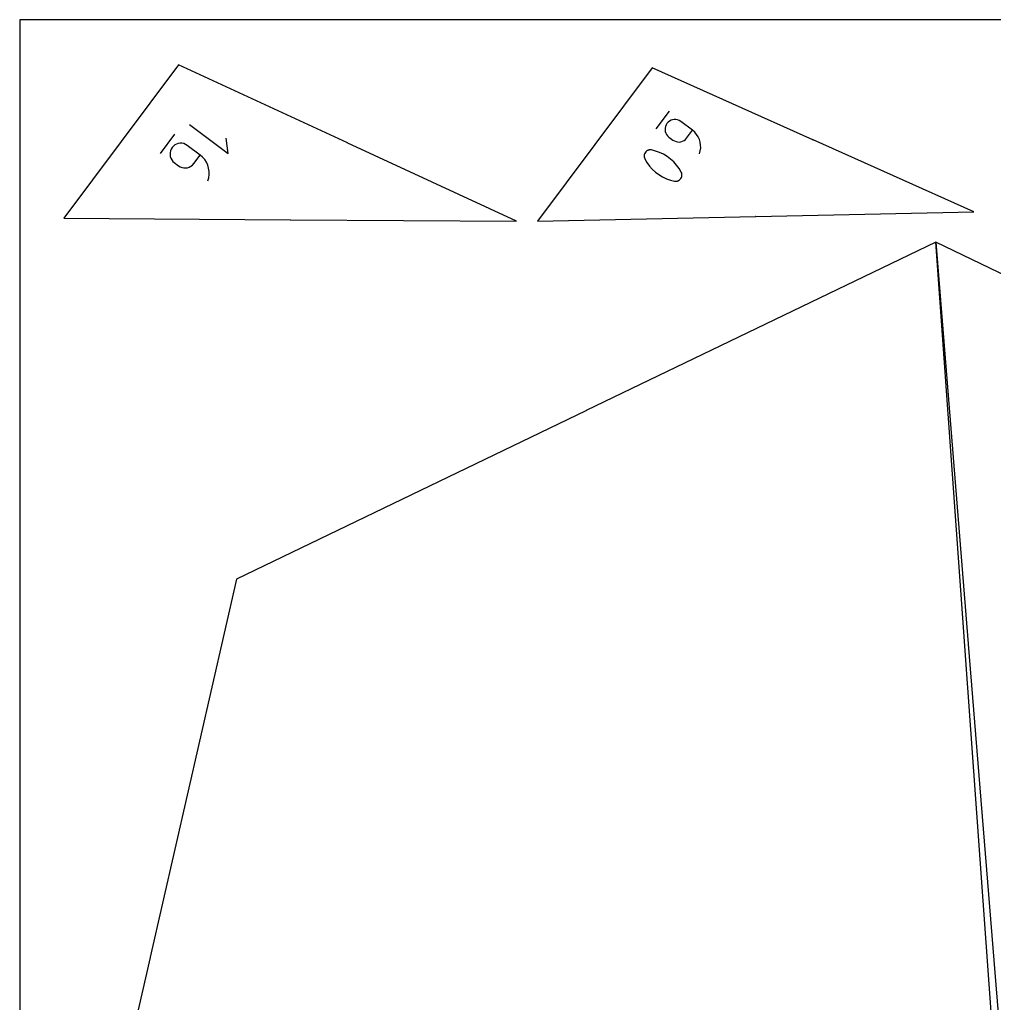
# Model space of a CAD drawing. Extents: x 0 to 270, y 0 to 297.
# Drawn here: x 0 to 147.1, y 148.5 to 296.9 of the extents above; entities that cross this region are included whole.
import ezdxf

# ---------------------------------------------------------------- set-up
doc = ezdxf.new("R2010")
doc.units = 0

msp = doc.modelspace()

# ---------------------------------------------------------------- linework, layer by layer
at = {"layer": 'annotation', "color": 1}
for p, q in [((98.04892, 283.104018), (96.053292, 280.43249)), ((25.632466, 281.126837), (31.497405, 276.745734)), ((97.484437, 280.800292), (97.434238, 280.54978)), ((97.579231, 281.042322), (97.484437, 280.800292)), ((97.719489, 281.270017), (97.579231, 281.042322)), ((97.89771, 281.468666), (97.719489, 281.270017)), ((97.719489, 281.270017), (97.719489, 281.270017)), ((98.102728, 281.627993), (97.89771, 281.468666)), ((98.328656, 281.747128), (98.102728, 281.627993)), ((98.569606, 281.825202), (98.328656, 281.747128)), ((98.81969, 281.861344), (98.569606, 281.825202)), ((99.073021, 281.854684), (98.81969, 281.861344)), ((99.323712, 281.804354), (99.073021, 281.854684)), ((99.565876, 281.709482), (99.323712, 281.804354)), ((99.793624, 281.569199), (99.565876, 281.709482)), ((101.569505, 280.242619), (99.793624, 281.569199)), ((99.793624, 281.569199), (99.793624, 281.569199)), ((23.378423, 279.638426), (21.187871, 276.705956)), ((97.434238, 280.54978), (97.427769, 280.296636)), ((97.427769, 280.296636), (97.464162, 280.046711)), ((97.464162, 280.046711), (97.542549, 279.805856)), ((97.542549, 279.805856), (97.662065, 279.579922)), ((97.662065, 279.579922), (97.821842, 279.37476)), ((97.821842, 279.37476), (98.021012, 279.196221)), ((98.021012, 279.196221), (98.612079, 278.754694)), ((100.683199, 279.056129), (101.569505, 280.242619)), ((101.911028, 279.946569), (101.569505, 280.242619)), ((102.200739, 279.610685), (101.911028, 279.946569)), ((102.436728, 279.24138), (102.200739, 279.610685)), ((102.617085, 278.845071), (102.436728, 279.24138)), ((15.328468, 278.533251), (15.316751, 278.542004)), ((15.316751, 278.542004), (15.317411, 278.537453)), ((15.323925, 278.551608), (15.320033, 278.546397)), ((15.333697, 278.54025), (15.323925, 278.551608)), ((15.329143, 278.54771), (15.327197, 278.545105)), ((23.212443, 277.843341), (23.016814, 277.625289)), ((23.437487, 278.01823), (23.212443, 277.843341)), ((23.685482, 278.149002), (23.437487, 278.01823)), ((23.949966, 278.234701), (23.685482, 278.149002)), ((24.224477, 278.274373), (23.949966, 278.234701)), ((24.502553, 278.267063), (24.224477, 278.274373)), ((24.77773, 278.211816), (24.502553, 278.267063)), ((25.043547, 278.107678), (24.77773, 278.211816)), ((25.293541, 277.953693), (25.043547, 278.107678)), ((27.242881, 276.497538), (25.293541, 277.953693)), ((25.293541, 277.953693), (25.293541, 277.953693)), ((31.497405, 276.745734), (31.167162, 279.023835)), ((49.486739, 278.310161), (49.49289, 278.32344)), ((49.49289, 278.32344), (49.48857, 278.321854)), ((49.492884, 278.310247), (49.49279, 278.309685)), ((49.49279, 278.309685), (49.492796, 278.309125)), ((49.492796, 278.309125), (49.492897, 278.308579)), ((49.493082, 278.310799), (49.492884, 278.310247)), ((49.492897, 278.308579), (49.493088, 278.30806)), ((49.493762, 278.312268), (49.493082, 278.310799)), ((49.493082, 278.310799), (49.493082, 278.310799)), ((49.493088, 278.30806), (49.493366, 278.307579)), ((49.493366, 278.307579), (49.493724, 278.307149)), ((49.493724, 278.307149), (49.494159, 278.306781)), ((49.494055, 278.312776), (49.493762, 278.312268)), ((49.494424, 278.313212), (49.494055, 278.312776)), ((49.494159, 278.306781), (49.494667, 278.306489)), ((49.494855, 278.313571), (49.494424, 278.313212)), ((49.494667, 278.306489), (49.494667, 278.306489)), ((49.494667, 278.306489), (49.495218, 278.306291)), ((49.495337, 278.313848), (49.494855, 278.313571)), ((49.495218, 278.306291), (49.49578, 278.306197)), ((49.495858, 278.314039), (49.495337, 278.313848)), ((49.49578, 278.306197), (49.496339, 278.306202)), ((49.496404, 278.31414), (49.495858, 278.314039)), ((49.496299, 278.31762), (49.496205, 278.317057)), ((49.496205, 278.317057), (49.49621, 278.316496)), ((49.49621, 278.316496), (49.496311, 278.315949)), ((49.496497, 278.318173), (49.496299, 278.31762)), ((49.496311, 278.315949), (49.496502, 278.315429)), ((49.496339, 278.306202), (49.496885, 278.306301)), ((49.496965, 278.314146), (49.496404, 278.31414)), ((49.496789, 278.318679), (49.496497, 278.318173)), ((49.496497, 278.318173), (49.496497, 278.318173)), ((49.496502, 278.315429), (49.496778, 278.314946)), ((49.496778, 278.314946), (49.497136, 278.314515)), ((49.497157, 278.319113), (49.496789, 278.318679)), ((49.496885, 278.306301), (49.497405, 278.306491)), ((49.497527, 278.314052), (49.496965, 278.314146)), ((49.497136, 278.314515), (49.497571, 278.314147)), ((49.497588, 278.31947), (49.497157, 278.319113)), ((49.497405, 278.306491), (49.497887, 278.306767)), ((49.498078, 278.313854), (49.497527, 278.314052)), ((49.497571, 278.314147), (49.498078, 278.313854)), ((49.498069, 278.319746), (49.497588, 278.31947)), ((49.497887, 278.306767), (49.498318, 278.307125)), ((49.498589, 278.319937), (49.498069, 278.319746)), ((49.498586, 278.313562), (49.498078, 278.313854)), ((49.498078, 278.313854), (49.498078, 278.313854)), ((49.498078, 278.313854), (49.498078, 278.313854)), ((49.498078, 278.313854), (49.49863, 278.313657)), ((49.498318, 278.307125), (49.498686, 278.30756)), ((49.499021, 278.313193), (49.498586, 278.313562)), ((49.499136, 278.320037), (49.498589, 278.319937)), ((49.49863, 278.313657), (49.499192, 278.313563)), ((49.498686, 278.30756), (49.498979, 278.308068)), ((49.498979, 278.308068), (49.49966, 278.309537)), ((49.499379, 278.312762), (49.499021, 278.313193)), ((49.499696, 278.320043), (49.499136, 278.320037)), ((49.499192, 278.313563), (49.499752, 278.313569)), ((49.499655, 278.31228), (49.499379, 278.312762)), ((49.499846, 278.31176), (49.499655, 278.31228)), ((49.49966, 278.309537), (49.499858, 278.310089)), ((49.49966, 278.309537), (49.49966, 278.309537)), ((49.500258, 278.319949), (49.499696, 278.320043)), ((49.499752, 278.313569), (49.500299, 278.31367)), ((49.499946, 278.311213), (49.499846, 278.31176)), ((49.499858, 278.310089), (49.499952, 278.310652)), ((49.499952, 278.310652), (49.499946, 278.311213)), ((49.50081, 278.319752), (49.500258, 278.319949)), ((49.500299, 278.31367), (49.500819, 278.313861)), ((49.501317, 278.319459), (49.50081, 278.319752)), ((49.50081, 278.319752), (49.50081, 278.319752)), ((49.500819, 278.313861), (49.501301, 278.314138)), ((49.501301, 278.314138), (49.501733, 278.314497)), ((49.501752, 278.319091), (49.501317, 278.319459)), ((49.501733, 278.314497), (49.502101, 278.314933)), ((49.50211, 278.31866), (49.501752, 278.319091)), ((49.502101, 278.314933), (49.502395, 278.315441)), ((49.502387, 278.318178), (49.50211, 278.31866)), ((49.502578, 278.317658), (49.502387, 278.318178)), ((49.502395, 278.315441), (49.502592, 278.315991)), ((49.502395, 278.315441), (49.502395, 278.315441)), ((49.502679, 278.317112), (49.502578, 278.317658)), ((49.502592, 278.315991), (49.502685, 278.316552)), ((49.502685, 278.316552), (49.502679, 278.317112)), ((86.829528, 278.089998), (86.829394, 278.089032)), ((86.829394, 278.089032), (86.829398, 278.088069)), ((86.829398, 278.088069), (86.829537, 278.087123)), ((86.829806, 278.090952), (86.829528, 278.089998)), ((86.829537, 278.087123), (86.829806, 278.086208)), ((86.829806, 278.090952), (86.829806, 278.090952)), ((86.829806, 278.086208), (86.830202, 278.085339)), ((86.830202, 278.085339), (86.83072, 278.084528)), ((86.83072, 278.084528), (86.831356, 278.083791)), ((86.831356, 278.083791), (86.832105, 278.083142)), ((86.83405, 278.085745), (86.832105, 278.083142)), ((86.832105, 278.083142), (86.836002, 278.080231)), ((86.834441, 278.086182), (86.83405, 278.085745)), ((86.834891, 278.086533), (86.834441, 278.086182)), ((86.835386, 278.086795), (86.834891, 278.086533)), ((86.835914, 278.086967), (86.835386, 278.086795)), ((86.836461, 278.087047), (86.835914, 278.086967)), ((86.836002, 278.080231), (86.836002, 278.080231)), ((86.836002, 278.080231), (86.836501, 278.079923)), ((86.847729, 278.090494), (86.836005, 278.099252)), ((86.836005, 278.099252), (86.836665, 278.094698)), ((86.837015, 278.087033), (86.836461, 278.087047)), ((86.836501, 278.079923), (86.837033, 278.079715)), ((86.837564, 278.086922), (86.837015, 278.087033)), ((86.837033, 278.079715), (86.837583, 278.079605)), ((86.838095, 278.086714), (86.837564, 278.086922)), ((86.837583, 278.079605), (86.838139, 278.07959)), ((86.838594, 278.086407), (86.838095, 278.086714)), ((86.838139, 278.07959), (86.838687, 278.079669)), ((86.839891, 278.085438), (86.838594, 278.086407)), ((86.838594, 278.086407), (86.838594, 278.086407)), ((86.838687, 278.079669), (86.839216, 278.079841)), ((86.839216, 278.079841), (86.839712, 278.080102)), ((86.839712, 278.080102), (86.840162, 278.080452)), ((86.83983, 278.076863), (86.844209, 278.082725)), ((86.840328, 278.085046), (86.839891, 278.085438)), ((86.840162, 278.080452), (86.840553, 278.080888)), ((86.840679, 278.084596), (86.840328, 278.085046)), ((86.840553, 278.080888), (86.840861, 278.081387)), ((86.840553, 278.080888), (86.840553, 278.080888)), ((86.840941, 278.0841), (86.840679, 278.084596)), ((86.840861, 278.081387), (86.841069, 278.081918)), ((86.841113, 278.083572), (86.840941, 278.0841)), ((86.841069, 278.081918), (86.841179, 278.082468)), ((86.841193, 278.083023), (86.841113, 278.083572)), ((86.841179, 278.082468), (86.841193, 278.083023)), ((98.612079, 278.754694), (98.612079, 278.754694)), ((98.612079, 278.754694), (98.839683, 278.614434)), ((98.839683, 278.614434), (99.081466, 278.519632)), ((99.081466, 278.519632), (99.331622, 278.469421)), ((99.331622, 278.469421), (99.584344, 278.462938)), ((99.584344, 278.462938), (99.833824, 278.499316)), ((99.833824, 278.499316), (100.074257, 278.577689)), ((100.074257, 278.577689), (100.299835, 278.697193)), ((100.299835, 278.697193), (100.504751, 278.856962)), ((100.504751, 278.856962), (100.683199, 279.056129)), ((102.739898, 278.428173), (102.617085, 278.845071)), ((102.803258, 277.997102), (102.739898, 278.428173)), ((102.805254, 277.558273), (102.803258, 277.997102)), ((119.749329, 278.78981), (119.754832, 278.787342)), ((119.751192, 278.793038), (119.75112, 278.792573)), ((119.75112, 278.792573), (119.751131, 278.792111)), ((119.751131, 278.792111), (119.751219, 278.791661)), ((119.75135, 278.793495), (119.751192, 278.793038)), ((119.751219, 278.791661), (119.751381, 278.791234)), ((119.752991, 278.797153), (119.75135, 278.793495)), ((119.75135, 278.793495), (119.75135, 278.793495)), ((119.751381, 278.791234), (119.751614, 278.790839)), ((119.751614, 278.790839), (119.751913, 278.790487)), ((119.751913, 278.790487), (119.752276, 278.790188)), ((119.752276, 278.790188), (119.752697, 278.789952)), ((119.752697, 278.789952), (119.752697, 278.789952)), ((119.752697, 278.789952), (119.753154, 278.789794)), ((119.753379, 278.797873), (119.752991, 278.797153)), ((119.755435, 278.796057), (119.752991, 278.797153)), ((119.753154, 278.789794), (119.753618, 278.789723)), ((119.753858, 278.798517), (119.753379, 278.797873)), ((119.753618, 278.789723), (119.75408, 278.789733)), ((119.754416, 278.799079), (119.753858, 278.798517)), ((119.75408, 278.789733), (119.75453, 278.789821)), ((119.755045, 278.799554), (119.754416, 278.799079)), ((119.75453, 278.789821), (119.754957, 278.789984)), ((119.754957, 278.789984), (119.755351, 278.790218)), ((119.755732, 278.799935), (119.755045, 278.799554)), ((119.755351, 278.790218), (119.755702, 278.790518)), ((119.755857, 278.795821), (119.755435, 278.796057)), ((119.755702, 278.790518), (119.756002, 278.790881)), ((119.756468, 278.800217), (119.755732, 278.799935)), ((119.75622, 278.795522), (119.755857, 278.795821)), ((119.756002, 278.790881), (119.756238, 278.791303)), ((119.75652, 278.795171), (119.75622, 278.795522)), ((119.756238, 278.791303), (119.756784, 278.79252)), ((119.757242, 278.800394), (119.756468, 278.800217)), ((119.756753, 278.794777), (119.75652, 278.795171)), ((119.756916, 278.794351), (119.756753, 278.794777)), ((119.756784, 278.79252), (119.756942, 278.792977)), ((119.756784, 278.79252), (119.756784, 278.79252)), ((119.757004, 278.793903), (119.756916, 278.794351)), ((119.756942, 278.792977), (119.757014, 278.793441)), ((119.757014, 278.793441), (119.757004, 278.793903)), ((119.758043, 278.800459), (119.757242, 278.800394)), ((119.758861, 278.800408), (119.758043, 278.800459)), ((119.758861, 278.800408), (119.758861, 278.800408)), ((119.759269, 278.787004), (119.767047, 278.792249)), ((119.764157, 278.784811), (119.759269, 278.787004)), ((119.763985, 278.796639), (119.763388, 278.796167)), ((119.764401, 278.796886), (119.763985, 278.796639)), ((119.764842, 278.79705), (119.764401, 278.796886)), ((119.765297, 278.797134), (119.764842, 278.79705)), ((119.765755, 278.797139), (119.765297, 278.797134)), ((119.766206, 278.797066), (119.765755, 278.797139)), ((119.766639, 278.796918), (119.766206, 278.797066)), ((119.767045, 278.796696), (119.766639, 278.796918)), ((119.767413, 278.796402), (119.767045, 278.796696)), ((119.767047, 278.792249), (119.767056, 278.792253)), ((119.767047, 278.792249), (119.767047, 278.792249)), ((119.767056, 278.792253), (119.767064, 278.792258)), ((119.767064, 278.792258), (119.767072, 278.792262)), ((119.767072, 278.792262), (119.76708, 278.792267)), ((119.76708, 278.792267), (119.767088, 278.792272)), ((119.767088, 278.792272), (119.767096, 278.792278)), ((119.767096, 278.792278), (119.767104, 278.792283)), ((119.767104, 278.792283), (119.767112, 278.79229)), ((119.767112, 278.79229), (119.767121, 278.792296)), ((119.767121, 278.792296), (119.767487, 278.792613)), ((119.767121, 278.792296), (119.767121, 278.792296)), ((119.767732, 278.796038), (119.767413, 278.796402)), ((119.767487, 278.792613), (119.767782, 278.792979)), ((119.767976, 278.795622), (119.767732, 278.796038)), ((119.767732, 278.796038), (119.767732, 278.796038)), ((119.767782, 278.792979), (119.768005, 278.793384)), ((119.768139, 278.795182), (119.767976, 278.795622)), ((119.768005, 278.793384), (119.768153, 278.793818)), ((119.768222, 278.794727), (119.768139, 278.795182)), ((119.768153, 278.793818), (119.768226, 278.794269)), ((119.768226, 278.794269), (119.768222, 278.794727)), ((22.703702, 276.834702), (22.696601, 276.556832)), ((22.696601, 276.556832), (22.736548, 276.282496)), ((22.758803, 277.109683), (22.703702, 276.834702)), ((22.736548, 276.282496), (22.822592, 276.018116)), ((22.862857, 277.375353), (22.758803, 277.109683)), ((23.016814, 277.625289), (22.862857, 277.375353)), ((23.016814, 277.625289), (23.016814, 277.625289)), ((26.270005, 275.195159), (27.242881, 276.497538)), ((27.617762, 276.172572), (27.242881, 276.497538)), ((27.935771, 275.80388), (27.617762, 276.172572)), ((94.291876, 276.551045), (94.269722, 276.39423)), ((94.269722, 276.39423), (94.274606, 276.234698)), ((94.274606, 276.234698), (94.307736, 276.076029)), ((94.339856, 276.701561), (94.291876, 276.551045)), ((94.412453, 276.842196), (94.339856, 276.701561)), ((94.508455, 276.969368), (94.412453, 276.842196)), ((94.626653, 277.079497), (94.508455, 276.969368)), ((94.765836, 277.168999), (94.626653, 277.079497)), ((94.829365, 277.198832), (94.765836, 277.168999)), ((94.765836, 277.168999), (94.765836, 277.168999)), ((94.89428, 277.223723), (94.829365, 277.198832)), ((94.96035, 277.243652), (94.89428, 277.223723)), ((95.02734, 277.258602), (94.96035, 277.243652)), ((95.095017, 277.268553), (95.02734, 277.258602)), ((95.163147, 277.273486), (95.095017, 277.268553)), ((95.231498, 277.273382), (95.163147, 277.273486)), ((95.299836, 277.268222), (95.231498, 277.273382)), ((95.367928, 277.257987), (95.299836, 277.268222)), ((96.003663, 277.102198), (95.367928, 277.257987)), ((95.367928, 277.257987), (95.367928, 277.257987)), ((96.614845, 276.884975), (96.003663, 277.102198)), ((97.19752, 276.609269), (96.614845, 276.884975)), ((97.747737, 276.278033), (97.19752, 276.609269)), ((98.261545, 275.89422), (97.747737, 276.278033)), ((102.617514, 276.683003), (102.743976, 277.118102)), ((102.617514, 276.683003), (102.617514, 276.683003)), ((102.743976, 277.118102), (102.805254, 277.558273)), ((22.822592, 276.018116), (22.953781, 275.770113)), ((22.953781, 275.770113), (23.129164, 275.544912)), ((23.129164, 275.544912), (23.347789, 275.348933)), ((23.347789, 275.348933), (23.996588, 274.864281)), ((23.996588, 274.864281), (23.996588, 274.864281)), ((23.996588, 274.864281), (24.246423, 274.710321)), ((24.246423, 274.710321), (24.511823, 274.606258)), ((25.337668, 274.583958), (25.601585, 274.669987)), ((25.601585, 274.669987), (25.849196, 274.801163)), ((25.849196, 274.801163), (26.074127, 274.976537)), ((26.074127, 274.976537), (26.270005, 275.195159)), ((28.194811, 275.398504), (27.935771, 275.80388)), ((28.392783, 274.963485), (28.194811, 275.398504)), ((28.527593, 274.505867), (28.392783, 274.963485)), ((94.307736, 276.076029), (94.370324, 275.921806)), ((94.370324, 275.921806), (94.370324, 275.921806)), ((94.370324, 275.921806), (94.69833, 275.356134)), ((94.69833, 275.356134), (95.078715, 274.831498)), ((95.078715, 274.831498), (95.507526, 274.350851)), ((98.734991, 275.46078), (98.261545, 275.89422)), ((99.164123, 274.980667), (98.734991, 275.46078)), ((99.54499, 274.456831), (99.164123, 274.980667)), ((24.511823, 274.606258), (24.786413, 274.551144)), ((24.786413, 274.551144), (25.063819, 274.544027)), ((25.063819, 274.544027), (25.337668, 274.583958)), ((28.597141, 274.032691), (28.527593, 274.505867)), ((28.532069, 273.067834), (28.599333, 273.550999)), ((28.599333, 273.550999), (28.597141, 274.032691)), ((95.507526, 274.350851), (95.980812, 273.917145)), ((95.980812, 273.917145), (96.494619, 273.533331)), ((96.494619, 273.533331), (97.044997, 273.202362)), ((97.044997, 273.202362), (97.627994, 272.92719)), ((99.873639, 273.892227), (99.54499, 274.456831)), ((99.936814, 273.737575), (99.873639, 273.892227)), ((99.873639, 273.892227), (99.873639, 273.892227)), ((99.904887, 273.111297), (99.953203, 273.261912)), ((99.970346, 273.578604), (99.936814, 273.737575)), ((99.953203, 273.261912), (99.975416, 273.418865)), ((99.975416, 273.418865), (99.970346, 273.578604)), ((28.393254, 272.590237), (28.532069, 273.067834)), ((28.393254, 272.590237), (28.393254, 272.590237)), ((97.627994, 272.92719), (98.239657, 272.710767)), ((98.239657, 272.710767), (98.876035, 272.556045)), ((98.876035, 272.556045), (98.876035, 272.556045)), ((98.876035, 272.556045), (98.944294, 272.545832)), ((98.944294, 272.545832), (99.013028, 272.540718)), ((99.013028, 272.540718), (99.08184, 272.54065)), ((99.08184, 272.54065), (99.150335, 272.545575)), ((99.150335, 272.545575), (99.218117, 272.555441)), ((99.218117, 272.555441), (99.28479, 272.570196)), ((99.28479, 272.570196), (99.349958, 272.589787)), ((99.349958, 272.589787), (99.413226, 272.614162)), ((99.413226, 272.614162), (99.474198, 272.643269)), ((99.474198, 272.643269), (99.615124, 272.733006)), ((99.474198, 272.643269), (99.474198, 272.643269)), ((99.615124, 272.733006), (99.734667, 272.843291)), ((99.734667, 272.843291), (99.831648, 272.970572)), ((99.831648, 272.970572), (99.904887, 273.111297)), ((40.828459, 266.728675), (40.835801, 266.728627)), ((40.830679, 266.7316), (40.830641, 266.725728)), ((40.835801, 266.728627), (40.832801, 266.718363)), ((40.840778, 266.731533), (40.840691, 266.718311)), ((40.840691, 266.718311), (40.84365, 266.721232)), ((111.094318, 267.207128), (111.094285, 267.206646)), ((111.094285, 267.206646), (111.094314, 267.205311)), ((111.094314, 267.205311), (111.094314, 267.205311)), ((111.094314, 267.205311), (111.094367, 267.20483)), ((111.094433, 267.207584), (111.094318, 267.207128)), ((111.094367, 267.20483), (111.094502, 267.20438)), ((111.094461, 267.200431), (111.094429, 267.199948)), ((111.094429, 267.199948), (111.094429, 267.199948)), ((111.094429, 267.199948), (111.094482, 267.199469)), ((111.094623, 267.208005), (111.094433, 267.207584)), ((111.094576, 267.200887), (111.094461, 267.200431)), ((111.094482, 267.199469), (111.094616, 267.19902)), ((111.094502, 267.20438), (111.094709, 267.203966)), ((111.094766, 267.201309), (111.094576, 267.200887)), ((111.094616, 267.19902), (111.094824, 267.198608)), ((111.094879, 267.208384), (111.094623, 267.208005)), ((111.094709, 267.203966), (111.094981, 267.203598)), ((111.095022, 267.201689), (111.094766, 267.201309)), ((111.094824, 267.198608), (111.095096, 267.19824)), ((111.095195, 267.208713), (111.094879, 267.208384)), ((111.094981, 267.203598), (111.095311, 267.203281)), ((111.095339, 267.202019), (111.095022, 267.201689)), ((111.095096, 267.19824), (111.095426, 267.197924)), ((111.095564, 267.208984), (111.095195, 267.208713)), ((111.095311, 267.203281), (111.095691, 267.203025)), ((111.095707, 267.202292), (111.095339, 267.202019)), ((111.095426, 267.197924), (111.095805, 267.197668)), ((111.095976, 267.209191), (111.095564, 267.208984)), ((111.095691, 267.203025), (111.096112, 267.202835)), ((111.09612, 267.202499), (111.095707, 267.202292)), ((111.095805, 267.197668), (111.096227, 267.197478)), ((111.096427, 267.209324), (111.095976, 267.209191)), ((111.096112, 267.202835), (111.096568, 267.20272)), ((111.09657, 267.202634), (111.09612, 267.202499)), ((111.096227, 267.197478), (111.096682, 267.197363)), ((111.096906, 267.209378), (111.096427, 267.209324)), ((111.096568, 267.20272), (111.09705, 267.202687)), ((111.09705, 267.202687), (111.09657, 267.202634)), ((111.096682, 267.197363), (111.097164, 267.197331)), ((111.097388, 267.209345), (111.096906, 267.209378)), ((111.096906, 267.209378), (111.096906, 267.209378)), ((111.09705, 267.202687), (111.09753, 267.202741)), ((111.09705, 267.202687), (111.09705, 267.202687)), ((111.097531, 267.202654), (111.09705, 267.202687)), ((111.09705, 267.202687), (111.09705, 267.202687)), ((111.097164, 267.197331), (111.097644, 267.197384)), ((111.097164, 267.197331), (111.097164, 267.197331)), ((111.097843, 267.209231), (111.097388, 267.209345)), ((111.09753, 267.202741), (111.09798, 267.202875)), ((111.097987, 267.202539), (111.097531, 267.202654)), ((111.097644, 267.197384), (111.098094, 267.197518)), ((111.098265, 267.209042), (111.097843, 267.209231)), ((111.09798, 267.202875), (111.098393, 267.203083)), ((111.098408, 267.20235), (111.097987, 267.202539)), ((111.098094, 267.197518), (111.098507, 267.197726)), ((111.098644, 267.208786), (111.098265, 267.209042)), ((111.098393, 267.203083), (111.098761, 267.203355)), ((111.098788, 267.202093), (111.098408, 267.20235)), ((111.098507, 267.197726), (111.098876, 267.197998)), ((111.098974, 267.208471), (111.098644, 267.208786)), ((111.098761, 267.203355), (111.099077, 267.203685)), ((111.099118, 267.201777), (111.098788, 267.202093)), ((111.098876, 267.197998), (111.099192, 267.198328)), ((111.099247, 267.208104), (111.098974, 267.208471)), ((111.099077, 267.203685), (111.099333, 267.204065)), ((111.09939, 267.201408), (111.099118, 267.201777)), ((111.099192, 267.198328), (111.099448, 267.198707)), ((111.099454, 267.207691), (111.099247, 267.208104)), ((111.099333, 267.204065), (111.099523, 267.204487)), ((111.099597, 267.200994), (111.09939, 267.201408)), ((111.099448, 267.198707), (111.099637, 267.199127)), ((111.099588, 267.207241), (111.099454, 267.207691)), ((111.099523, 267.204487), (111.099638, 267.204943)), ((111.099642, 267.20676), (111.099588, 267.207241)), ((111.099732, 267.200543), (111.099597, 267.200994)), ((111.099637, 267.199127), (111.099752, 267.199582)), ((111.099638, 267.204943), (111.099671, 267.205426)), ((111.099642, 267.20676), (111.099642, 267.20676)), ((111.099671, 267.205426), (111.099642, 267.20676)), ((111.099785, 267.200062), (111.099732, 267.200543)), ((111.099752, 267.199582), (111.099785, 267.200062)), ((111.099785, 267.200062), (111.099785, 267.200062)), ((111.104198, 267.207333), (111.104165, 267.20685)), ((111.104165, 267.20685), (111.104194, 267.205516)), ((111.104194, 267.205516), (111.104194, 267.205516)), ((111.104194, 267.205516), (111.104247, 267.205035)), ((111.104313, 267.207789), (111.104198, 267.207333)), ((111.104247, 267.205035), (111.104381, 267.204585)), ((111.104502, 267.208211), (111.104313, 267.207789)), ((111.109723, 267.197585), (111.104366, 267.19747)), ((111.104381, 267.204585), (111.104589, 267.204172)), ((111.104759, 267.208591), (111.104502, 267.208211)), ((111.104589, 267.204172), (111.104861, 267.203805)), ((111.105075, 267.208921), (111.104759, 267.208591)), ((111.104861, 267.203805), (111.105191, 267.203489)), ((111.105443, 267.209193), (111.105075, 267.208921)), ((111.105191, 267.203489), (111.105571, 267.203234)), ((111.105856, 267.209401), (111.105443, 267.209193)), ((111.105571, 267.203234), (111.105992, 267.203045)), ((111.106306, 267.209535), (111.105856, 267.209401)), ((111.105992, 267.203045), (111.106447, 267.202931)), ((111.106786, 267.209589), (111.106306, 267.209535)), ((111.106447, 267.202931), (111.106929, 267.202898)), ((111.109464, 267.209646), (111.106786, 267.209589)), ((111.106786, 267.209589), (111.106786, 267.209589)), ((111.106929, 267.202898), (111.109608, 267.202956)), ((111.109608, 267.202956), (111.109723, 267.197585)), ((85.49977, 237.911484), (85.504598, 237.913808)), ((85.502101, 237.906643), (85.49977, 237.911484)), ((85.504515, 237.907806), (85.502101, 237.906643)), ((85.504967, 237.907976), (85.504515, 237.907806)), ((85.505429, 237.90806), (85.504967, 237.907976)), ((85.505005, 237.900614), (85.507418, 237.901777)), ((85.50589, 237.908063), (85.505429, 237.90806)), ((85.506342, 237.907988), (85.50589, 237.908063)), ((85.506773, 237.907838), (85.506342, 237.907988)), ((85.507173, 237.907617), (85.506773, 237.907838)), ((85.507532, 237.907327), (85.507173, 237.907617)), ((85.507418, 237.901777), (85.507833, 237.902024)), ((85.507418, 237.901777), (85.507418, 237.901777)), ((85.507841, 237.906973), (85.507532, 237.907327)), ((85.507833, 237.902024), (85.508187, 237.902333)), ((85.508089, 237.906558), (85.507841, 237.906973)), ((85.508668, 237.905355), (85.508089, 237.906558)), ((85.508089, 237.906558), (85.508089, 237.906558)), ((85.508187, 237.902333), (85.508477, 237.902693)), ((85.508477, 237.902693), (85.508699, 237.903093)), ((85.508838, 237.904902), (85.508668, 237.905355)), ((85.508699, 237.903093), (85.508849, 237.903525)), ((85.508923, 237.90444), (85.508838, 237.904902)), ((85.508849, 237.903525), (85.508925, 237.903977)), ((85.508925, 237.903977), (85.508923, 237.90444)), ((85.509662, 237.915173), (85.509586, 237.914721)), ((85.509586, 237.914721), (85.509588, 237.91426)), ((85.509588, 237.91426), (85.509672, 237.913799)), ((85.509813, 237.915604), (85.509662, 237.915173)), ((85.509672, 237.913799), (85.509841, 237.913348)), ((85.510035, 237.916004), (85.509813, 237.915604)), ((85.509841, 237.913348), (85.509841, 237.913348)), ((85.509841, 237.913348), (85.510089, 237.912932)), ((85.510325, 237.916364), (85.510035, 237.916004)), ((85.510089, 237.912932), (85.510398, 237.912578)), ((85.510679, 237.916673), (85.510325, 237.916364)), ((85.510398, 237.912578), (85.510758, 237.912287)), ((85.511094, 237.91692), (85.510679, 237.916673)), ((85.510758, 237.912287), (85.511159, 237.912065)), ((85.511546, 237.91709), (85.511094, 237.91692)), ((85.511094, 237.91692), (85.511094, 237.91692)), ((85.511159, 237.912065), (85.51159, 237.911913)), ((85.512008, 237.917174), (85.511546, 237.91709)), ((85.51159, 237.911913), (85.512042, 237.911837)), ((85.511987, 237.910344), (85.511911, 237.909892)), ((85.511911, 237.909892), (85.511914, 237.90943)), ((85.511914, 237.90943), (85.511998, 237.908967)), ((85.512138, 237.910776), (85.511987, 237.910344)), ((85.511998, 237.908967), (85.512168, 237.908514)), ((85.51247, 237.917177), (85.512008, 237.917174)), ((85.512042, 237.911837), (85.512504, 237.911839)), ((85.51236, 237.911176), (85.512138, 237.910776)), ((85.512168, 237.908514), (85.512747, 237.907312)), ((85.51265, 237.911536), (85.51236, 237.911176)), ((85.512922, 237.917101), (85.51247, 237.917177)), ((85.512504, 237.911839), (85.512966, 237.911923)), ((85.513004, 237.911845), (85.51265, 237.911536)), ((85.512747, 237.907312), (85.512747, 237.907312)), ((85.512747, 237.907312), (85.512995, 237.906897)), ((85.513353, 237.91695), (85.512922, 237.917101)), ((85.512966, 237.911923), (85.513418, 237.912093)), ((85.512995, 237.906897), (85.513304, 237.906542)), ((85.513418, 237.912093), (85.513004, 237.911845)), ((85.513304, 237.906542), (85.513664, 237.906253)), ((85.513753, 237.916728), (85.513353, 237.91695)), ((85.513418, 237.912093), (85.513833, 237.912341)), ((85.513871, 237.912263), (85.513418, 237.912093)), ((85.513418, 237.912093), (85.513418, 237.912093)), ((85.513418, 237.912093), (85.513418, 237.912093)), ((85.513664, 237.906253), (85.514064, 237.906031)), ((85.514113, 237.916439), (85.513753, 237.916728)), ((85.513833, 237.912341), (85.514187, 237.912649)), ((85.514333, 237.912347), (85.513871, 237.912263)), ((85.514064, 237.906031), (85.514495, 237.905881)), ((85.514421, 237.916086), (85.514113, 237.916439)), ((85.514187, 237.912649), (85.514477, 237.913009)), ((85.514795, 237.912349), (85.514333, 237.912347)), ((85.514668, 237.915672), (85.514421, 237.916086)), ((85.514477, 237.913009), (85.514699, 237.91341)), ((85.514495, 237.905881), (85.514947, 237.905806)), ((85.514668, 237.915672), (85.514668, 237.915672)), ((85.514838, 237.915219), (85.514668, 237.915672)), ((85.514699, 237.91341), (85.514849, 237.913842)), ((85.515247, 237.912273), (85.514795, 237.912349)), ((85.514923, 237.914757), (85.514838, 237.915219)), ((85.514849, 237.913842), (85.514925, 237.914294)), ((85.514925, 237.914294), (85.514923, 237.914757)), ((85.514947, 237.905806), (85.515408, 237.905809)), ((85.515678, 237.912122), (85.515247, 237.912273)), ((85.515408, 237.905809), (85.51587, 237.905894)), ((85.516079, 237.911899), (85.515678, 237.912122)), ((85.51587, 237.905894), (85.516322, 237.906064)), ((85.516439, 237.911609), (85.516079, 237.911899)), ((85.516322, 237.906064), (85.516736, 237.906311)), ((85.516322, 237.906064), (85.516322, 237.906064)), ((85.516748, 237.911254), (85.516439, 237.911609)), ((85.516736, 237.906311), (85.517091, 237.906619)), ((85.516996, 237.910839), (85.516748, 237.911254)), ((85.517575, 237.909636), (85.516996, 237.910839)), ((85.516996, 237.910839), (85.516996, 237.910839)), ((85.517091, 237.906619), (85.517381, 237.906978)), ((85.517381, 237.906978), (85.517603, 237.907378)), ((85.517745, 237.909184), (85.517575, 237.909636)), ((85.517603, 237.907378), (85.517755, 237.907809)), ((85.517829, 237.908721), (85.517745, 237.909184)), ((85.517755, 237.907809), (85.517831, 237.90826)), ((85.517831, 237.90826), (85.517829, 237.908721)), ((142.671532, 202.422967), (142.686353, 202.420777)), ((142.672395, 202.41101), (142.686983, 202.412063)), ((142.679857, 202.420308), (142.679623, 202.423551)), ((142.686983, 202.412063), (142.683504, 202.415072)), ((142.686353, 202.420777), (142.685885, 202.427264)), ((143.213542, 202.681478), (143.198965, 202.680294)), ((143.198965, 202.680294), (143.202469, 202.677316)), ((143.214512, 202.669528), (143.199672, 202.671586)), ((143.199672, 202.671586), (143.200198, 202.665103)), ((143.206163, 202.672113), (143.206426, 202.668872)), ((19.694144, 155.390696), (19.694122, 155.390334)), ((19.694122, 155.390334), (19.69416, 155.389975)), ((19.694229, 155.391051), (19.694144, 155.390696)), ((19.69416, 155.389975), (19.694259, 155.389626)), ((19.694377, 155.391393), (19.694229, 155.391051)), ((19.694259, 155.389626), (19.694418, 155.389297)), ((19.694588, 155.391711), (19.694377, 155.391393)), ((19.694418, 155.389297), (19.694635, 155.388996)), ((19.694689, 155.391828), (19.694588, 155.391711)), ((19.694588, 155.391711), (19.694588, 155.391711)), ((19.694635, 155.388996), (19.69491, 155.388731)), ((19.694798, 155.391937), (19.694689, 155.391828)), ((19.694916, 155.392039), (19.694798, 155.391937)), ((19.69491, 155.388731), (19.69491, 155.388731)), ((19.69491, 155.388731), (19.696119, 155.387856)), ((19.695042, 155.392131), (19.694916, 155.392039)), ((19.695174, 155.392214), (19.695042, 155.392131)), ((19.695313, 155.392288), (19.695174, 155.392214)), ((19.695457, 155.392352), (19.695313, 155.392288)), ((19.695605, 155.392405), (19.695457, 155.392352)), ((19.695757, 155.392447), (19.695605, 155.392405)), ((19.69723, 155.392713), (19.695757, 155.392447)), ((19.695757, 155.392447), (19.695757, 155.392447)), ((19.696119, 155.387856), (19.6974, 155.387114)), ((19.698708, 155.392827), (19.69723, 155.392713)), ((19.6974, 155.387114), (19.698741, 155.386509)), ((19.700181, 155.392792), (19.698708, 155.392827)), ((19.698741, 155.386509), (19.700132, 155.386042)), ((19.700132, 155.386042), (19.70156, 155.385715)), ((19.701637, 155.39261), (19.700181, 155.392792)), ((19.70156, 155.385715), (19.703017, 155.385533)), ((19.703066, 155.392284), (19.701637, 155.39261)), ((19.703017, 155.385533), (19.704489, 155.385496)), ((19.704456, 155.391816), (19.703066, 155.392284)), ((19.705797, 155.391209), (19.704456, 155.391816)), ((19.704489, 155.385496), (19.705967, 155.385609)), ((19.707077, 155.390465), (19.705797, 155.391209)), ((19.705967, 155.385609), (19.707439, 155.385872)), ((19.708286, 155.389587), (19.707077, 155.390465)), ((19.707439, 155.385872), (19.707591, 155.385913)), ((19.707439, 155.385872), (19.707439, 155.385872)), ((19.707591, 155.385913), (19.707739, 155.385966)), ((19.707739, 155.385966), (19.707882, 155.386029)), ((19.707882, 155.386029), (19.708019, 155.386102)), ((19.708019, 155.386102), (19.708152, 155.386186)), ((19.708152, 155.386186), (19.708278, 155.386279)), ((19.708278, 155.386279), (19.708397, 155.386382)), ((19.70856, 155.389323), (19.708286, 155.389587)), ((19.708286, 155.389587), (19.708286, 155.389587)), ((19.708397, 155.386382), (19.70851, 155.386494)), ((19.70851, 155.386494), (19.708615, 155.386615)), ((19.708776, 155.389022), (19.70856, 155.389323)), ((19.708615, 155.386615), (19.708823, 155.386931)), ((19.708615, 155.386615), (19.708615, 155.386615)), ((19.708934, 155.388693), (19.708776, 155.389022)), ((19.708823, 155.386931), (19.708968, 155.38727)), ((19.709033, 155.388345), (19.708934, 155.388693)), ((19.708968, 155.38727), (19.709051, 155.387625)), ((19.709072, 155.387986), (19.709033, 155.388345)), ((19.709051, 155.387625), (19.709072, 155.387986))]:
    msp.add_line(p, q, dxfattribs=at)
at = {"layer": 'boundary', "color": 5}
for p, q in [((23.98295, 290.13114), (15.340426, 278.561478)), ((49.47073, 278.32564), (23.98295, 290.13114)), ((95.495009, 289.678749), (86.852508, 278.109119)), ((119.7365, 278.803828), (95.495009, 289.678749)), ((15.310024, 278.520779), (6.6675, 266.951117)), ((15.340426, 278.561478), (15.304876, 278.556329)), ((15.304876, 278.556329), (15.310024, 278.520779)), ((49.504453, 278.338012), (49.47073, 278.32564)), ((49.516826, 278.304289), (49.504453, 278.338012)), ((75.004606, 266.498789), (49.516826, 278.304289)), ((86.822107, 278.06842), (78.179606, 266.498789)), ((86.852508, 278.109119), (86.816958, 278.10397)), ((86.816958, 278.10397), (86.822107, 278.06842)), ((119.770071, 278.816607), (119.7365, 278.803828)), ((119.78285, 278.783036), (119.770071, 278.816607)), ((144.024341, 267.908115), (119.78285, 278.783036)), ((111.127368, 267.203996), (144.024341, 267.908115)), ((6.6675, 266.951117), (40.810654, 266.725121)), ((40.810654, 266.725121), (40.835885, 266.699554)), ((40.835885, 266.699554), (40.861453, 266.724785)), ((40.861453, 266.724785), (75.004606, 266.498789)), ((78.179606, 266.498789), (111.07658, 267.202909)), ((111.07658, 267.202909), (111.102517, 267.178058)), ((111.102517, 267.178058), (111.127368, 267.203996)), ((138.282834, 263.323789), (85.532139, 237.920376)), ((191.033596, 237.920296), (138.282834, 263.323789)), ((138.282834, 263.323789), (143.204815, 202.698609)), ((142.677311, 202.444469), (138.282834, 263.323789)), ((85.48637, 237.898335), (32.735675, 212.494922)), ((85.498234, 237.93224), (85.48637, 237.898335)), ((85.532139, 237.920376), (85.498234, 237.93224)), ((32.735675, 212.494922), (19.707239, 155.413929)), ((142.704474, 202.420964), (142.677311, 202.444469)), ((142.680969, 202.393801), (142.704474, 202.420964)), ((147.075447, 141.514481), (142.680969, 202.393801)), ((143.204815, 202.698609), (143.181553, 202.671237)), ((143.181553, 202.671237), (143.208925, 202.647976)), ((143.208925, 202.647976), (148.130906, 142.022795)), ((19.695935, 155.364403), (6.6675, 98.28341)), ((19.707239, 155.413929), (19.676824, 155.394818)), ((19.676824, 155.394818), (19.695935, 155.364403))]:
    msp.add_line(p, q, dxfattribs=at)
at = {"layer": 'frame', "color": 5}
for p, q in [((200, 296.926), (0, 296.926)), ((0, 296.926), (0, 0))]:
    msp.add_line(p, q, dxfattribs=at)

doc.saveas('drawing.dxf')
